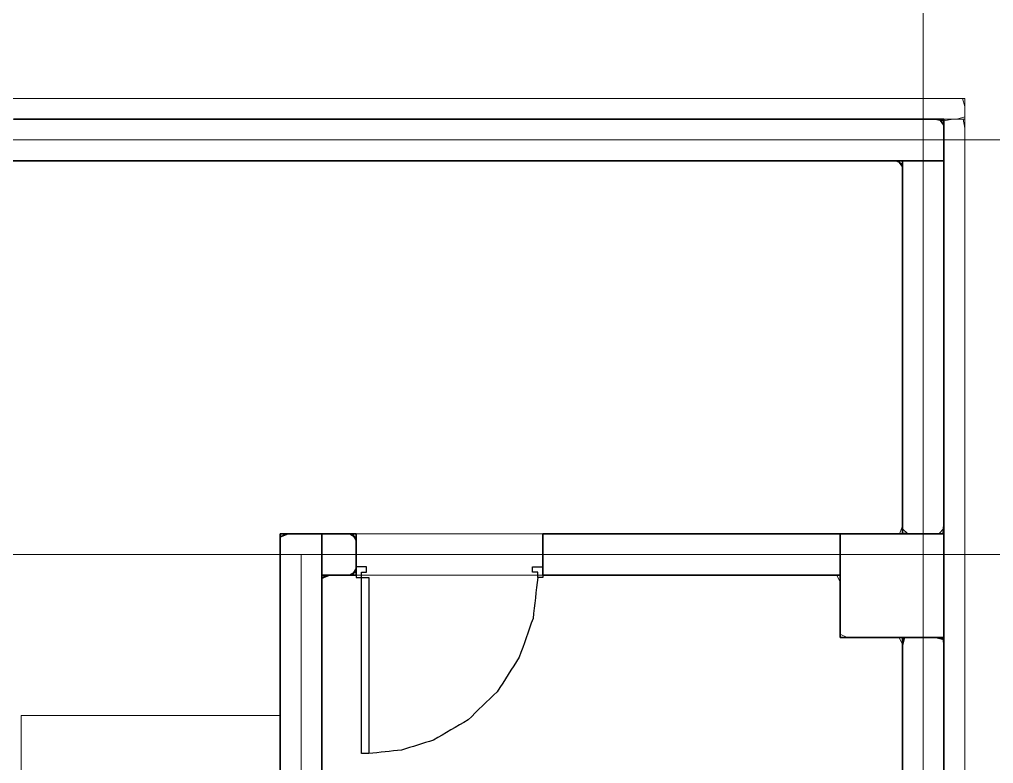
# Model space of a CAD drawing. Header units: metres. Extents: x 0 to 434, y -50 to 331.
# Drawn here: x 253.82 to 300.79, y 117.04 to 152.94 of the extents above; entities that cross this region are included whole.
import ezdxf

# ---------------------------------------------------------------- set-up
doc = ezdxf.new("R2010")
doc.units = ezdxf.units.M
for name, color, linetype in [('A-ANNO', 7, 'Continuous'), ('A-COLU', 7, 'Continuous'), ('A-DOOR', 7, 'Continuous'), ('A-MAT', 7, 'Continuous'), ('A-SLAB', 7, 'Continuous'), ('A-WALL', 7, 'Continuous')]:
    doc.layers.add(name, color=color, linetype=linetype)

msp = doc.modelspace()

# ---------------------------------------------------------------- linework, layer by layer
at = {"layer": 'A-ANNO', "linetype": 'Continuous', "lineweight": 18, "true_color": 0x000000}
for p, q in [((297.399, 224.487), (297.399, 36.119)), ((109.973, 147.127), (298.899, 147.127)), ((298.899, 147.127), (311.677, 147.127)), ((80.3, 127.127), (340.779, 127.127)), ((267.399, 127.127), (267.399, 63.493))]:
    msp.add_line(p, q, dxfattribs=at)
at = {"layer": 'A-COLU', "linetype": 'Continuous', "lineweight": 35, "true_color": 0x000000}
for points in [[(293.399, 128.127), (293.899, 128.127), (294.399, 128.127), (294.899, 128.127), (295.399, 128.127), (295.899, 128.127), (296.399, 128.127), (296.899, 128.127), (297.399, 128.127), (297.899, 128.127), (298.399, 128.127)], [(293.399, 123.127), (293.399, 123.627), (293.399, 124.127), (293.399, 124.627), (293.399, 125.127), (293.399, 125.627), (293.399, 126.127), (293.399, 126.627), (293.399, 127.127), (293.399, 127.627), (293.399, 128.127)], [(298.399, 128.127), (298.399, 127.627), (298.399, 127.127), (298.399, 126.627), (298.399, 126.127), (298.399, 125.627), (298.399, 125.127), (298.399, 124.627), (298.399, 124.127), (298.399, 123.627), (298.399, 123.127)], [(298.399, 123.127), (297.899, 123.127), (297.399, 123.127), (296.899, 123.127), (296.399, 123.127), (295.899, 123.127), (295.399, 123.127), (294.899, 123.127), (294.399, 123.127), (293.899, 123.127), (293.399, 123.127)]]:
    msp.add_lwpolyline(points, dxfattribs=at)
msp.add_lwpolyline([(293.399, 128.127), (293.899, 128.127), (294.399, 128.127), (294.899, 128.127), (295.399, 128.127), (295.899, 128.127), (296.399, 128.127), (296.899, 128.127), (297.399, 128.127), (297.899, 128.127), (298.399, 128.127), (298.399, 127.627), (298.399, 127.127), (298.399, 126.627), (298.399, 126.127), (298.399, 125.627), (298.399, 125.127), (298.399, 124.627), (298.399, 124.127), (298.399, 123.627), (298.399, 123.127), (297.899, 123.127), (297.399, 123.127), (296.899, 123.127), (296.399, 123.127), (295.899, 123.127), (295.399, 123.127), (294.899, 123.127), (294.399, 123.127), (293.899, 123.127), (293.399, 123.127), (293.399, 123.627), (293.399, 124.127), (293.399, 124.627), (293.399, 125.127), (293.399, 125.627), (293.399, 126.127), (293.399, 126.627), (293.399, 127.127), (293.399, 127.627), (293.399, 128.127)], close=True, dxfattribs=at)
at = {"layer": 'A-DOOR', "linetype": 'Continuous', "lineweight": 25, "true_color": 0x000000}
for points in [[(270.562, 126.527), (270.499, 126.527), (270.437, 126.527), (270.374, 126.527), (270.312, 126.527), (270.249, 126.527), (270.187, 126.527), (270.124, 126.527), (270.062, 126.527)], [(270.562, 126.277), (270.562, 126.308), (270.562, 126.339), (270.562, 126.37), (270.562, 126.402), (270.562, 126.433), (270.562, 126.464), (270.562, 126.495), (270.562, 126.527)], [(278.562, 126.527), (278.624, 126.527), (278.687, 126.527), (278.749, 126.527), (278.812, 126.527), (278.874, 126.527), (278.937, 126.527), (278.999, 126.527), (279.062, 126.527)], [(278.562, 126.277), (278.562, 126.308), (278.562, 126.339), (278.562, 126.37), (278.562, 126.402), (278.562, 126.433), (278.562, 126.464), (278.562, 126.495), (278.562, 126.527)], [(270.062, 126.127), (270.062, 126.114), (270.062, 126.102), (270.062, 126.089), (270.062, 126.077), (270.062, 126.064), (270.062, 126.052), (270.062, 126.039), (270.062, 126.027)], [(270.062, 126.027), (270.093, 126.027), (270.124, 126.027), (270.156, 126.027), (270.187, 126.027), (270.218, 126.027), (270.249, 126.027), (270.281, 126.027), (270.312, 126.027)], [(270.312, 126.277), (270.343, 126.277), (270.374, 126.277), (270.406, 126.277), (270.437, 126.277), (270.468, 126.277), (270.499, 126.277), (270.531, 126.277), (270.562, 126.277)], [(270.312, 126.027), (270.312, 126.058), (270.312, 126.089), (270.312, 126.12), (270.312, 126.152), (270.312, 126.183), (270.312, 126.214), (270.312, 126.245), (270.312, 126.277)], [(270.312, 117.527), (270.312, 118.027), (270.312, 118.527), (270.312, 119.027), (270.312, 119.527), (270.312, 120.027), (270.312, 120.527), (270.312, 121.027), (270.312, 121.527), (270.312, 122.027), (270.312, 122.527), (270.312, 123.027), (270.312, 123.527), (270.312, 124.027), (270.312, 124.527), (270.312, 125.027), (270.312, 125.527), (270.312, 126.027)], [(270.312, 126.027), (270.356, 126.027), (270.399, 126.027), (270.443, 126.027), (270.487, 126.027), (270.531, 126.027), (270.574, 126.027), (270.618, 126.027), (270.662, 126.027)], [(270.662, 126.027), (270.662, 125.527), (270.662, 125.027), (270.662, 124.527), (270.662, 124.027), (270.662, 123.527), (270.662, 123.027), (270.662, 122.527), (270.662, 122.027), (270.662, 121.527), (270.662, 121.027), (270.662, 120.527), (270.662, 120.027), (270.662, 119.527), (270.662, 119.027), (270.662, 118.527), (270.662, 118.027), (270.662, 117.527)], [(278.812, 126.277), (278.781, 126.277), (278.749, 126.277), (278.718, 126.277), (278.687, 126.277), (278.656, 126.277), (278.624, 126.277), (278.593, 126.277), (278.562, 126.277)], [(278.812, 126.027), (278.784, 125.779), (278.756, 125.531), (278.727, 125.283), (278.699, 125.035), (278.671, 124.787), (278.643, 124.539), (278.615, 124.29), (278.587, 124.042)], [(278.812, 126.027), (278.812, 126.058), (278.812, 126.089), (278.812, 126.12), (278.812, 126.152), (278.812, 126.183), (278.812, 126.214), (278.812, 126.245), (278.812, 126.277)], [(279.062, 126.027), (279.031, 126.027), (278.999, 126.027), (278.968, 126.027), (278.937, 126.027), (278.906, 126.027), (278.874, 126.027), (278.843, 126.027), (278.812, 126.027)], [(279.062, 126.127), (279.062, 126.114), (279.062, 126.102), (279.062, 126.089), (279.062, 126.077), (279.062, 126.064), (279.062, 126.052), (279.062, 126.039), (279.062, 126.027)], [(278.587, 124.042), (278.504, 123.808), (278.421, 123.574), (278.338, 123.339), (278.255, 123.105), (278.172, 122.871), (278.089, 122.636), (278.006, 122.402), (277.924, 122.168)], [(277.924, 122.168), (277.791, 121.96), (277.658, 121.752), (277.524, 121.545), (277.391, 121.337), (277.258, 121.129), (277.125, 120.922), (276.992, 120.714), (276.859, 120.506)], [(276.859, 120.506), (276.683, 120.337), (276.507, 120.167), (276.332, 119.998), (276.156, 119.828), (275.98, 119.659), (275.804, 119.489), (275.628, 119.32), (275.452, 119.15)], [(275.452, 119.15), (275.243, 119.028), (275.034, 118.906), (274.826, 118.784), (274.617, 118.662), (274.408, 118.54), (274.199, 118.418), (273.99, 118.296), (273.781, 118.174)], [(273.781, 118.174), (273.59, 118.113), (273.399, 118.053), (273.207, 117.992), (273.016, 117.932), (272.825, 117.871), (272.634, 117.811), (272.443, 117.751), (272.252, 117.69)], [(270.662, 117.527), (270.618, 117.527), (270.574, 117.527), (270.531, 117.527), (270.487, 117.527), (270.443, 117.527), (270.399, 117.527), (270.356, 117.527), (270.312, 117.527)], [(272.252, 117.69), (272.053, 117.67), (271.854, 117.649), (271.656, 117.629), (271.457, 117.608), (271.258, 117.588), (271.059, 117.568), (270.861, 117.547), (270.662, 117.527)]]:
    msp.add_lwpolyline(points, dxfattribs=at)
at = {"layer": 'A-MAT', "linetype": 'Continuous', "lineweight": 18, "true_color": 0x000000}
for points in [[(253.408, 149.127), (253.907, 149.127), (254.406, 149.127), (254.904, 149.127), (255.403, 149.127), (255.902, 149.127), (256.4, 149.127), (256.899, 149.127), (257.398, 149.127), (257.897, 149.127), (258.395, 149.127), (258.894, 149.127), (259.393, 149.127), (259.891, 149.127), (260.39, 149.127), (260.889, 149.127), (261.387, 149.127), (261.886, 149.127), (262.385, 149.127), (262.883, 149.127), (263.382, 149.127), (263.881, 149.127), (264.38, 149.127), (264.878, 149.127), (265.377, 149.127), (265.876, 149.127), (266.374, 149.127), (266.873, 149.127), (267.372, 149.127), (267.87, 149.127), (268.369, 149.127), (268.868, 149.127), (269.366, 149.127), (269.865, 149.127), (270.364, 149.127), (270.863, 149.127), (271.361, 149.127), (271.86, 149.127), (272.359, 149.127), (272.857, 149.127), (273.356, 149.127), (273.855, 149.127), (274.353, 149.127), (274.852, 149.127), (275.351, 149.127), (275.849, 149.127), (276.348, 149.127), (276.847, 149.127), (277.345, 149.127), (277.844, 149.127), (278.343, 149.127), (278.842, 149.127), (279.34, 149.127), (279.839, 149.127), (279.839, 149.127), (280.338, 149.127), (280.836, 149.127), (281.335, 149.127), (281.834, 149.127), (282.332, 149.127), (282.831, 149.127), (283.33, 149.127), (283.828, 149.127), (284.327, 149.127), (284.826, 149.127), (285.325, 149.127), (285.823, 149.127), (286.322, 149.127), (286.821, 149.127), (287.319, 149.127), (287.818, 149.127), (288.317, 149.127), (288.815, 149.127), (289.314, 149.127), (289.813, 149.127), (290.311, 149.127), (290.81, 149.127), (291.309, 149.127), (291.808, 149.127), (292.306, 149.127), (292.805, 149.127), (293.304, 149.127), (293.802, 149.127), (294.301, 149.127), (294.8, 149.127), (295.298, 149.127), (295.797, 149.127), (296.296, 149.127), (296.794, 149.127), (297.293, 149.127), (297.792, 149.127), (298.291, 149.127), (298.789, 149.127), (299.288, 149.127), (299.399, 148.739), (299.399, 148.241), (299.015, 148.127), (298.516, 148.127), (298.017, 148.127), (297.519, 148.127), (297.02, 148.127), (296.521, 148.127), (296.022, 148.127), (295.524, 148.127), (295.025, 148.127), (294.526, 148.127), (294.028, 148.127), (293.529, 148.127), (293.03, 148.127), (292.532, 148.127), (292.033, 148.127), (291.534, 148.127), (291.036, 148.127), (290.537, 148.127), (290.038, 148.127), (289.539, 148.127), (289.041, 148.127), (288.542, 148.127), (288.043, 148.127), (287.545, 148.127), (287.046, 148.127), (286.547, 148.127), (286.049, 148.127), (285.55, 148.127), (285.051, 148.127), (284.553, 148.127), (284.054, 148.127), (283.555, 148.127), (283.057, 148.127), (282.558, 148.127), (282.059, 148.127), (281.56, 148.127), (281.062, 148.127), (280.563, 148.127), (280.064, 148.127), (279.566, 148.127), (279.067, 148.127), (278.568, 148.127), (278.07, 148.127), (277.571, 148.127), (277.072, 148.127), (276.574, 148.127), (276.075, 148.127), (275.576, 148.127), (275.077, 148.127), (274.579, 148.127), (274.08, 148.127), (273.581, 148.127), (273.083, 148.127), (272.584, 148.127), (272.085, 148.127), (271.587, 148.127), (271.088, 148.127), (270.589, 148.127), (270.091, 148.127), (269.592, 148.127), (269.093, 148.127), (268.594, 148.127), (268.096, 148.127), (267.597, 148.127), (267.098, 148.127), (266.6, 148.127), (266.101, 148.127), (265.602, 148.127), (265.104, 148.127), (264.605, 148.127), (264.106, 148.127), (263.608, 148.127), (263.109, 148.127), (262.61, 148.127), (262.111, 148.127), (261.613, 148.127), (261.114, 148.127), (260.615, 148.127), (260.117, 148.127), (259.618, 148.127), (259.119, 148.127), (258.621, 148.127), (258.122, 148.127), (257.623, 148.127), (257.125, 148.127), (256.626, 148.127), (256.127, 148.127), (255.629, 148.127), (255.13, 148.127), (254.631, 148.127), (254.132, 148.127), (253.634, 148.127)], [(253.52, 149.127), (254.018, 149.127), (254.517, 149.127), (255.016, 149.127), (255.514, 149.127), (256.013, 149.127), (256.512, 149.127), (257.011, 149.127), (257.509, 149.127), (258.008, 149.127), (258.507, 149.127), (259.005, 149.127), (259.504, 149.127), (260.003, 149.127), (260.501, 149.127), (261, 149.127), (261.499, 149.127), (261.997, 149.127), (262.496, 149.127), (262.995, 149.127), (263.494, 149.127), (263.992, 149.127), (264.491, 149.127), (264.99, 149.127), (265.488, 149.127), (265.987, 149.127), (266.486, 149.127), (266.984, 149.127), (267.483, 149.127), (267.982, 149.127), (268.48, 149.127), (268.979, 149.127), (269.478, 149.127), (269.977, 149.127), (270.475, 149.127), (270.974, 149.127), (271.473, 149.127), (271.971, 149.127), (272.47, 149.127), (272.969, 149.127), (273.467, 149.127), (273.966, 149.127), (274.465, 149.127), (274.963, 149.127), (275.462, 149.127), (275.961, 149.127), (276.46, 149.127), (276.958, 149.127), (277.457, 149.127), (277.956, 149.127), (278.454, 149.127), (278.953, 149.127), (279.452, 149.127), (279.95, 149.127), (280.449, 149.127), (280.948, 149.127), (281.446, 149.127), (281.945, 149.127), (282.444, 149.127), (282.942, 149.127), (283.441, 149.127), (283.94, 149.127), (284.439, 149.127), (284.937, 149.127), (285.436, 149.127), (285.935, 149.127), (286.433, 149.127), (286.932, 149.127), (287.431, 149.127), (287.929, 149.127), (288.428, 149.127), (288.927, 149.127), (289.425, 149.127), (289.924, 149.127), (290.423, 149.127), (290.922, 149.127), (291.42, 149.127), (291.919, 149.127), (292.418, 149.127), (292.916, 149.127), (293.415, 149.127), (293.914, 149.127), (294.412, 149.127), (294.911, 149.127), (295.41, 149.127), (295.908, 149.127), (296.407, 149.127), (296.906, 149.127), (297.405, 149.127), (297.903, 149.127), (298.402, 149.127), (298.901, 149.127), (299.399, 149.127), (299.399, 149.127), (299.399, 148.628), (299.399, 148.129), (298.903, 148.127), (298.405, 148.127), (297.906, 148.127), (297.407, 148.127), (296.908, 148.127), (296.41, 148.127), (295.911, 148.127), (295.412, 148.127), (294.914, 148.127), (294.415, 148.127), (293.916, 148.127), (293.418, 148.127), (292.919, 148.127), (292.42, 148.127), (291.922, 148.127), (291.423, 148.127), (290.924, 148.127), (290.425, 148.127), (289.927, 148.127), (289.428, 148.127), (288.929, 148.127), (288.431, 148.127), (287.932, 148.127), (287.433, 148.127), (286.935, 148.127), (286.436, 148.127), (285.937, 148.127), (285.439, 148.127), (284.94, 148.127), (284.441, 148.127), (283.942, 148.127), (283.444, 148.127), (282.945, 148.127), (282.446, 148.127), (281.948, 148.127), (281.449, 148.127), (280.95, 148.127), (280.452, 148.127), (279.953, 148.127), (279.454, 148.127), (278.956, 148.127), (278.457, 148.127), (277.958, 148.127), (277.46, 148.127), (276.961, 148.127), (276.462, 148.127), (275.963, 148.127), (275.465, 148.127), (274.966, 148.127), (274.467, 148.127), (273.969, 148.127), (273.47, 148.127), (272.971, 148.127), (272.473, 148.127), (271.974, 148.127), (271.475, 148.127), (270.977, 148.127), (270.478, 148.127), (269.979, 148.127), (269.48, 148.127), (268.982, 148.127), (268.483, 148.127), (267.984, 148.127), (267.486, 148.127), (266.987, 148.127), (266.488, 148.127), (265.99, 148.127), (265.491, 148.127), (264.992, 148.127), (264.494, 148.127), (263.995, 148.127), (263.496, 148.127), (262.997, 148.127), (262.499, 148.127), (262, 148.127), (261.501, 148.127), (261.003, 148.127), (260.504, 148.127), (260.005, 148.127), (259.507, 148.127), (259.008, 148.127), (258.509, 148.127), (258.011, 148.127), (257.512, 148.127), (257.013, 148.127), (256.514, 148.127), (256.016, 148.127), (255.517, 148.127), (255.018, 148.127), (254.52, 148.127), (254.021, 148.127), (253.522, 148.127)], [(253.659, 149.127), (254.156, 149.127), (254.653, 149.127), (255.15, 149.127), (255.647, 149.127), (256.144, 149.127), (256.642, 149.127), (257.139, 149.127), (257.636, 149.127), (258.133, 149.127), (258.63, 149.127), (259.128, 149.127), (259.625, 149.127), (260.122, 149.127), (260.619, 149.127), (261.116, 149.127), (261.613, 149.127), (262.111, 149.127), (262.608, 149.127), (263.105, 149.127), (263.602, 149.127), (264.099, 149.127), (264.597, 149.127), (265.094, 149.127), (265.591, 149.127), (266.088, 149.127), (266.585, 149.127), (267.082, 149.127), (267.58, 149.127), (268.077, 149.127), (268.574, 149.127), (269.071, 149.127), (269.568, 149.127), (270.066, 149.127), (270.563, 149.127), (271.06, 149.127), (271.557, 149.127), (272.054, 149.127), (272.551, 149.127), (273.049, 149.127), (273.546, 149.127), (274.043, 149.127), (274.54, 149.127), (275.037, 149.127), (275.535, 149.127), (276.032, 149.127), (276.529, 149.127), (277.026, 149.127), (277.523, 149.127), (278.02, 149.127), (278.518, 149.127), (279.015, 149.127), (279.512, 149.127), (280.009, 149.127), (280.506, 149.127), (281.004, 149.127), (281.501, 149.127), (281.998, 149.127), (282.495, 149.127), (282.992, 149.127), (283.489, 149.127), (283.987, 149.127), (284.484, 149.127), (284.981, 149.127), (285.478, 149.127), (285.975, 149.127), (286.473, 149.127), (286.97, 149.127), (287.467, 149.127), (287.964, 149.127), (288.461, 149.127), (288.958, 149.127), (289.456, 149.127), (289.953, 149.127), (290.45, 149.127), (290.947, 149.127), (291.444, 149.127), (291.942, 149.127), (292.439, 149.127), (292.936, 149.127), (293.433, 149.127), (293.93, 149.127), (294.427, 149.127), (294.925, 149.127), (295.422, 149.127), (295.919, 149.127), (296.416, 149.127), (296.913, 149.127), (297.411, 149.127), (297.908, 149.127), (298.405, 149.127), (298.902, 149.127), (299.399, 149.127)], [(299.399, 149.127), (299.399, 149.002), (299.399, 148.877), (299.399, 148.752), (299.399, 148.627), (299.399, 148.502), (299.399, 148.377), (299.399, 148.252), (299.399, 148.127)], [(253.659, 148.127), (254.156, 148.127), (254.653, 148.127), (255.15, 148.127), (255.647, 148.127), (256.144, 148.127), (256.642, 148.127), (257.139, 148.127), (257.636, 148.127), (258.133, 148.127), (258.63, 148.127), (259.128, 148.127), (259.625, 148.127), (260.122, 148.127), (260.619, 148.127), (261.116, 148.127), (261.613, 148.127), (262.111, 148.127), (262.608, 148.127), (263.105, 148.127), (263.602, 148.127), (264.099, 148.127), (264.597, 148.127), (265.094, 148.127), (265.591, 148.127), (266.088, 148.127), (266.585, 148.127), (267.082, 148.127), (267.58, 148.127), (268.077, 148.127), (268.574, 148.127), (269.071, 148.127), (269.568, 148.127), (270.066, 148.127), (270.563, 148.127), (271.06, 148.127), (271.557, 148.127), (272.054, 148.127), (272.551, 148.127), (273.049, 148.127), (273.546, 148.127), (274.043, 148.127), (274.54, 148.127), (275.037, 148.127), (275.535, 148.127), (276.032, 148.127), (276.529, 148.127), (277.026, 148.127), (277.523, 148.127), (278.02, 148.127), (278.518, 148.127), (279.015, 148.127), (279.512, 148.127), (280.009, 148.127), (280.506, 148.127), (281.004, 148.127), (281.501, 148.127), (281.998, 148.127), (282.495, 148.127), (282.992, 148.127), (283.489, 148.127), (283.987, 148.127), (284.484, 148.127), (284.981, 148.127), (285.478, 148.127), (285.975, 148.127), (286.473, 148.127), (286.97, 148.127), (287.467, 148.127), (287.964, 148.127), (288.461, 148.127), (288.958, 148.127), (289.456, 148.127), (289.953, 148.127), (290.45, 148.127), (290.947, 148.127), (291.444, 148.127), (291.942, 148.127), (292.439, 148.127), (292.936, 148.127), (293.433, 148.127), (293.93, 148.127), (294.427, 148.127), (294.925, 148.127), (295.422, 148.127), (295.919, 148.127), (296.416, 148.127), (296.913, 148.127), (297.411, 148.127), (297.908, 148.127), (298.405, 148.127), (298.902, 148.127), (299.399, 148.127)], [(298.399, 148.127), (298.399, 147.627), (298.399, 147.127), (298.399, 146.627), (298.399, 146.127), (298.399, 145.627), (298.399, 145.127), (298.399, 144.627), (298.399, 144.127), (298.399, 143.627), (298.399, 143.127), (298.399, 142.627), (298.399, 142.127), (298.399, 141.627), (298.399, 141.127), (298.399, 140.627), (298.399, 140.127), (298.399, 139.627), (298.399, 139.127), (298.399, 138.627), (298.399, 138.127), (298.399, 137.627), (298.399, 137.127), (298.399, 136.627), (298.399, 136.127), (298.399, 135.627), (298.399, 135.127), (298.399, 134.627), (298.399, 134.127), (298.399, 133.627), (298.399, 133.127), (298.399, 132.627), (298.399, 132.127), (298.399, 131.627), (298.399, 131.127), (298.399, 130.627), (298.399, 130.127), (298.399, 129.627), (298.399, 129.127), (298.399, 128.627), (298.399, 128.127), (298.399, 127.627), (298.399, 127.127), (298.399, 126.627), (298.399, 126.127), (298.399, 125.627), (298.399, 125.127), (298.399, 124.627), (298.399, 124.127), (298.399, 123.627), (298.399, 123.127), (298.399, 122.627), (298.399, 122.127), (298.399, 121.627), (298.399, 121.127), (298.399, 120.627), (298.399, 120.127), (298.399, 119.627), (298.399, 119.127), (298.399, 118.627), (298.399, 118.127), (298.399, 117.627), (298.399, 117.127), (298.399, 116.627)], [(299.399, 148.127), (299.274, 148.127), (299.149, 148.127), (299.024, 148.127), (298.899, 148.127), (298.774, 148.127), (298.649, 148.127), (298.524, 148.127), (298.399, 148.127)], [(298.399, 116.627), (298.399, 117.127), (298.399, 117.627), (298.399, 118.127), (298.399, 118.627), (298.399, 119.127), (298.399, 119.627), (298.399, 120.127), (298.399, 120.627), (298.399, 121.127), (298.399, 121.627), (298.399, 122.127), (298.399, 122.627), (298.399, 123.127), (298.399, 123.627), (298.399, 124.127), (298.399, 124.627), (298.399, 125.127), (298.399, 125.627), (298.399, 126.127), (298.399, 126.627), (298.399, 127.127), (298.399, 127.627), (298.399, 128.127), (298.399, 128.627), (298.399, 129.127), (298.399, 129.627), (298.399, 130.127), (298.399, 130.627), (298.399, 131.127), (298.399, 131.627), (298.399, 132.127), (298.399, 132.627), (298.399, 133.127), (298.399, 133.627), (298.399, 134.127), (298.399, 134.627), (298.399, 135.127), (298.399, 135.627), (298.399, 136.127), (298.399, 136.627), (298.399, 137.127), (298.399, 137.627), (298.399, 138.127), (298.399, 138.627), (298.399, 139.127), (298.399, 139.627), (298.399, 140.127), (298.399, 140.627), (298.399, 141.127), (298.399, 141.627), (298.399, 142.127), (298.399, 142.627), (298.399, 143.127), (298.399, 143.627), (298.399, 144.127), (298.399, 144.627), (298.399, 145.127), (298.399, 145.627), (298.399, 146.127), (298.399, 146.627), (298.399, 147.127), (298.399, 147.627), (298.399, 148.127), (298.899, 148.127), (299.399, 148.127), (299.399, 147.627), (299.399, 147.127), (299.399, 146.627), (299.399, 146.127), (299.399, 145.627), (299.399, 145.127), (299.399, 144.627), (299.399, 144.127), (299.399, 143.627), (299.399, 143.127), (299.399, 142.627), (299.399, 142.127), (299.399, 141.627), (299.399, 141.127), (299.399, 140.627), (299.399, 140.127), (299.399, 139.627), (299.399, 139.127), (299.399, 138.627), (299.399, 138.127), (299.399, 137.627), (299.399, 137.127), (299.399, 136.627), (299.399, 136.127), (299.399, 135.627), (299.399, 135.127), (299.399, 134.627), (299.399, 134.127), (299.399, 133.627), (299.399, 133.127), (299.399, 132.627), (299.399, 132.127), (299.399, 131.627), (299.399, 131.127), (299.399, 130.627), (299.399, 130.127), (299.399, 129.627), (299.399, 129.127), (299.399, 128.627), (299.399, 128.127), (299.399, 127.627), (299.399, 127.127), (299.399, 126.627), (299.399, 126.127), (299.399, 125.627), (299.399, 125.127), (299.399, 124.627), (299.399, 124.127), (299.399, 123.627), (299.399, 123.127), (299.399, 122.627), (299.399, 122.127), (299.399, 121.627), (299.399, 121.127), (299.399, 120.627), (299.399, 120.127), (299.399, 119.627), (299.399, 119.127), (299.399, 118.627), (299.399, 118.127), (299.399, 117.627), (299.399, 117.127), (299.399, 116.627)], [(298.399, 116.553), (298.399, 117.053), (298.399, 117.553), (298.399, 118.053), (298.399, 118.553), (298.399, 119.053), (298.399, 119.553), (298.399, 120.053), (298.399, 120.553), (298.399, 121.053), (298.399, 121.553), (298.399, 122.053), (298.399, 122.553), (298.399, 123.053), (298.399, 123.553), (298.399, 124.053), (298.399, 124.553), (298.399, 125.053), (298.399, 125.553), (298.399, 126.053), (298.399, 126.553), (298.399, 127.053), (298.399, 127.553), (298.399, 128.053), (298.399, 128.553), (298.399, 129.053), (298.399, 129.553), (298.399, 130.053), (298.399, 130.553), (298.399, 131.053), (298.399, 131.553), (298.399, 132.053), (298.399, 132.553), (298.399, 132.553), (298.399, 133.053), (298.399, 133.553), (298.399, 134.053), (298.399, 134.553), (298.399, 135.053), (298.399, 135.553), (298.399, 136.053), (298.399, 136.553), (298.399, 137.053), (298.399, 137.553), (298.399, 138.053), (298.399, 138.553), (298.399, 139.053), (298.399, 139.553), (298.399, 140.053), (298.399, 140.553), (298.399, 141.053), (298.399, 141.553), (298.399, 142.053), (298.399, 142.553), (298.399, 143.053), (298.399, 143.553), (298.399, 144.053), (298.399, 144.553), (298.399, 145.053), (298.399, 145.553), (298.399, 146.053), (298.399, 146.553), (298.399, 147.053), (298.399, 147.553), (298.399, 148.053), (298.826, 148.127), (299.326, 148.127), (299.399, 147.7), (299.399, 147.2), (299.399, 146.7), (299.399, 146.2), (299.399, 145.7), (299.399, 145.2), (299.399, 144.7), (299.399, 144.2), (299.399, 143.7), (299.399, 143.2), (299.399, 142.7), (299.399, 142.2), (299.399, 141.7), (299.399, 141.2), (299.399, 140.7), (299.399, 140.2), (299.399, 139.7), (299.399, 139.2), (299.399, 138.7), (299.399, 138.2), (299.399, 137.7), (299.399, 137.2), (299.399, 136.7), (299.399, 136.2), (299.399, 135.7), (299.399, 135.2), (299.399, 134.7), (299.399, 134.2), (299.399, 133.7), (299.399, 133.2), (299.399, 132.7), (299.399, 132.2), (299.399, 131.7), (299.399, 131.2), (299.399, 130.7), (299.399, 130.2), (299.399, 129.7), (299.399, 129.2), (299.399, 128.7), (299.399, 128.2), (299.399, 127.7), (299.399, 127.2), (299.399, 126.7), (299.399, 126.2), (299.399, 125.7), (299.399, 125.2), (299.399, 124.7), (299.399, 124.2), (299.399, 123.7), (299.399, 123.2), (299.399, 122.7), (299.399, 122.2), (299.399, 121.7), (299.399, 121.2), (299.399, 120.7), (299.399, 120.2), (299.399, 119.7), (299.399, 119.2), (299.399, 118.7), (299.399, 118.2), (299.399, 117.7), (299.399, 117.2), (299.399, 116.7)], [(299.399, 116.627), (299.399, 117.127), (299.399, 117.627), (299.399, 118.127), (299.399, 118.627), (299.399, 119.127), (299.399, 119.627), (299.399, 120.127), (299.399, 120.627), (299.399, 121.127), (299.399, 121.627), (299.399, 122.127), (299.399, 122.627), (299.399, 123.127), (299.399, 123.627), (299.399, 124.127), (299.399, 124.627), (299.399, 125.127), (299.399, 125.627), (299.399, 126.127), (299.399, 126.627), (299.399, 127.127), (299.399, 127.627), (299.399, 128.127), (299.399, 128.627), (299.399, 129.127), (299.399, 129.627), (299.399, 130.127), (299.399, 130.627), (299.399, 131.127), (299.399, 131.627), (299.399, 132.127), (299.399, 132.627), (299.399, 133.127), (299.399, 133.627), (299.399, 134.127), (299.399, 134.627), (299.399, 135.127), (299.399, 135.627), (299.399, 136.127), (299.399, 136.627), (299.399, 137.127), (299.399, 137.627), (299.399, 138.127), (299.399, 138.627), (299.399, 139.127), (299.399, 139.627), (299.399, 140.127), (299.399, 140.627), (299.399, 141.127), (299.399, 141.627), (299.399, 142.127), (299.399, 142.627), (299.399, 143.127), (299.399, 143.627), (299.399, 144.127), (299.399, 144.627), (299.399, 145.127), (299.399, 145.627), (299.399, 146.127), (299.399, 146.627), (299.399, 147.127), (299.399, 147.627), (299.399, 148.127)], [(253.6, 146.127), (254.099, 146.127), (254.599, 146.127), (255.098, 146.127), (255.598, 146.127), (256.097, 146.127), (256.597, 146.127), (257.096, 146.127), (257.596, 146.127), (258.095, 146.127), (258.595, 146.127), (259.094, 146.127), (259.594, 146.127), (260.093, 146.127), (260.593, 146.127), (261.092, 146.127), (261.592, 146.127), (262.091, 146.127), (262.59, 146.127), (263.09, 146.127), (263.589, 146.127), (264.089, 146.127), (264.588, 146.127), (265.088, 146.127), (265.587, 146.127), (266.087, 146.127), (266.586, 146.127), (267.086, 146.127), (267.585, 146.127), (268.085, 146.127), (268.584, 146.127), (269.084, 146.127), (269.583, 146.127), (270.083, 146.127), (270.582, 146.127), (271.082, 146.127), (271.581, 146.127), (272.081, 146.127), (272.58, 146.127), (273.08, 146.127), (273.579, 146.127), (274.078, 146.127), (274.578, 146.127), (275.077, 146.127), (275.577, 146.127), (276.076, 146.127), (276.576, 146.127), (277.075, 146.127), (277.575, 146.127), (278.074, 146.127), (278.574, 146.127), (279.073, 146.127), (279.573, 146.127), (280.072, 146.127), (280.572, 146.127), (281.071, 146.127), (281.571, 146.127), (282.07, 146.127), (282.57, 146.127), (283.069, 146.127), (283.569, 146.127), (284.068, 146.127), (284.567, 146.127), (285.067, 146.127), (285.566, 146.127), (286.066, 146.127), (286.565, 146.127), (287.065, 146.127), (287.564, 146.127), (288.064, 146.127), (288.563, 146.127), (289.063, 146.127), (289.562, 146.127), (290.062, 146.127), (290.561, 146.127), (291.061, 146.127), (291.56, 146.127), (292.06, 146.127), (292.559, 146.127), (293.059, 146.127), (293.558, 146.127), (294.058, 146.127), (294.557, 146.127), (295.057, 146.127), (295.556, 146.127), (296.055, 146.127), (296.399, 145.971), (296.399, 145.472), (296.399, 144.972), (296.399, 144.473), (296.399, 143.973), (296.399, 143.474), (296.399, 142.974), (296.399, 142.475), (296.399, 141.975), (296.399, 141.476), (296.399, 140.976), (296.399, 140.477), (296.399, 139.977), (296.399, 139.478), (296.399, 138.978), (296.399, 138.479), (296.399, 137.979), (296.399, 137.48), (296.399, 136.98), (296.399, 136.481), (296.399, 135.981), (296.399, 135.482), (296.399, 134.983), (296.399, 134.483), (296.399, 133.984), (296.399, 133.484), (296.399, 132.985), (296.399, 132.485), (296.399, 131.986), (296.399, 131.486), (296.399, 130.987), (296.399, 130.487), (296.399, 129.988), (296.399, 129.488), (296.399, 128.989), (296.399, 128.489), (296.262, 128.127), (295.763, 128.127), (295.263, 128.127), (294.764, 128.127), (294.264, 128.127), (293.765, 128.127), (293.266, 128.127), (292.766, 128.127), (292.267, 128.127), (291.767, 128.127), (291.268, 128.127), (290.768, 128.127), (290.269, 128.127), (289.769, 128.127), (289.27, 128.127), (288.77, 128.127), (288.271, 128.127), (287.771, 128.127), (287.272, 128.127), (286.772, 128.127), (286.273, 128.127), (285.773, 128.127), (285.274, 128.127), (284.774, 128.127), (284.275, 128.127), (283.775, 128.127), (283.276, 128.127), (282.777, 128.127), (282.277, 128.127), (281.778, 128.127), (281.278, 128.127), (280.779, 128.127), (280.279, 128.127), (279.78, 128.127), (279.28, 128.127), (278.781, 128.127), (278.281, 128.127), (277.782, 128.127), (277.282, 128.127), (276.783, 128.127), (276.283, 128.127), (275.784, 128.127), (275.284, 128.127), (274.785, 128.127), (274.285, 128.127), (273.786, 128.127), (273.286, 128.127), (272.787, 128.127), (272.287, 128.127), (271.788, 128.127), (271.289, 128.127), (270.789, 128.127), (270.29, 128.127), (269.79, 128.127), (269.291, 128.127), (268.791, 128.127), (268.292, 128.127), (267.792, 128.127), (267.293, 128.127), (266.793, 128.127), (266.399, 128.021), (266.399, 127.522), (266.399, 127.022), (266.399, 126.523), (266.399, 126.023), (266.399, 125.524), (266.399, 125.024), (266.399, 124.525), (266.399, 124.025), (266.399, 123.526), (266.399, 123.026), (266.399, 122.527), (266.399, 122.027), (266.399, 121.528), (266.399, 121.029), (266.399, 120.529), (266.399, 120.03), (266.399, 119.53), (266.399, 119.031), (266.399, 118.531), (266.399, 118.032), (266.399, 117.532), (266.399, 117.033)], [(268.399, 116.96), (268.399, 117.46), (268.399, 117.96), (268.399, 118.46), (268.399, 118.96), (268.399, 119.46), (268.399, 119.96), (268.399, 120.46), (268.399, 120.96), (268.399, 121.46), (268.399, 121.96), (268.399, 122.46), (268.399, 122.96), (268.399, 123.46), (268.399, 123.96), (268.399, 124.46), (268.399, 124.96), (268.399, 125.46), (268.399, 125.96), (268.733, 126.127), (269.233, 126.127), (269.733, 126.127), (270.233, 126.127), (270.733, 126.127), (271.233, 126.127), (271.733, 126.127), (272.233, 126.127), (272.733, 126.127), (273.233, 126.127), (273.733, 126.127), (274.233, 126.127), (274.733, 126.127), (275.233, 126.127), (275.733, 126.127), (276.233, 126.127), (276.733, 126.127), (277.233, 126.127), (277.733, 126.127), (278.233, 126.127), (278.733, 126.127), (279.233, 126.127), (279.733, 126.127), (280.233, 126.127), (280.733, 126.127), (281.233, 126.127), (281.733, 126.127), (281.733, 126.127), (282.233, 126.127), (282.733, 126.127), (283.233, 126.127), (283.733, 126.127), (284.233, 126.127), (284.733, 126.127), (285.233, 126.127), (285.733, 126.127), (286.233, 126.127), (286.733, 126.127), (287.233, 126.127), (287.733, 126.127), (288.233, 126.127), (288.733, 126.127), (289.233, 126.127), (289.733, 126.127), (290.233, 126.127), (290.733, 126.127), (291.233, 126.127), (291.733, 126.127), (292.233, 126.127), (292.733, 126.127), (293.233, 126.127), (293.399, 125.793), (293.399, 125.293), (293.399, 124.793), (293.399, 124.293), (293.399, 123.793), (293.399, 123.293), (293.733, 123.127), (294.233, 123.127), (294.733, 123.127), (295.233, 123.127), (295.733, 123.127), (296.233, 123.127), (296.399, 122.793), (296.399, 122.293), (296.399, 121.793), (296.399, 121.293), (296.399, 120.793), (296.399, 120.293), (296.399, 119.793), (296.399, 119.293), (296.399, 118.793), (296.399, 118.293), (296.399, 117.793), (296.399, 117.293), (296.399, 116.793)], [(266.399, 119.361), (265.899, 119.361), (265.399, 119.361), (264.899, 119.361), (264.399, 119.361), (263.899, 119.361), (263.399, 119.361), (262.899, 119.361), (262.399, 119.361), (261.899, 119.361), (261.399, 119.361), (260.899, 119.361), (260.399, 119.361), (259.899, 119.361), (259.399, 119.361), (258.899, 119.361), (258.399, 119.361), (257.899, 119.361), (257.399, 119.361), (256.899, 119.361), (256.399, 119.361), (255.899, 119.361), (255.399, 119.361), (254.899, 119.361), (254.399, 119.361), (253.899, 119.361)], [(253.899, 119.361), (253.899, 119.011), (253.899, 118.661), (253.899, 118.311), (253.899, 117.961), (253.899, 117.611), (253.899, 117.261), (253.899, 116.911), (253.899, 116.561)], [(266.399, 119.361), (266.399, 119.011), (266.399, 118.661), (266.399, 118.311), (266.399, 117.961), (266.399, 117.611), (266.399, 117.261), (266.399, 116.911), (266.399, 116.561)], [(298.399, 118.094), (298.399, 117.594), (298.399, 117.095), (298.399, 116.595)]]:
    msp.add_lwpolyline(points, dxfattribs=at)
msp.add_lwpolyline([(299.399, 149.127), (299.399, 149.127), (299.399, 149.127), (299.399, 149.127), (299.399, 149.127), (299.399, 149.127), (299.399, 149.127), (299.399, 149.127), (299.399, 149.127)], close=True, dxfattribs=at)
at = {"layer": 'A-SLAB', "linetype": 'Continuous', "lineweight": 35, "true_color": 0x000000}
for points in [[(298.399, 148.127), (298.399, 148.127), (298.399, 148.127), (298.399, 148.127), (298.399, 148.127), (298.399, 148.127), (298.399, 148.127), (298.399, 148.127), (298.399, 148.127)], [(298.399, 128.127), (298.399, 128.486), (298.399, 128.846), (298.399, 129.206), (298.399, 129.566), (298.399, 129.925), (298.399, 130.285), (298.399, 130.645), (298.399, 131.004)], [(298.399, 116.658), (298.399, 117.156), (298.399, 117.653), (298.399, 118.151), (298.399, 118.648), (298.399, 119.146), (298.399, 119.644), (298.399, 120.141), (298.399, 120.639), (298.399, 121.136), (298.399, 121.634), (298.399, 122.132), (298.399, 122.629), (298.399, 123.127)]]:
    msp.add_lwpolyline(points, dxfattribs=at)
at = {"layer": 'A-WALL', "linetype": 'Continuous', "lineweight": 35, "true_color": 0x000000}
for points in [[(253.551, 148.127), (254.05, 148.127), (254.549, 148.127), (255.048, 148.127), (255.547, 148.127), (256.046, 148.127), (256.545, 148.127), (257.044, 148.127), (257.543, 148.127), (258.043, 148.127), (258.542, 148.127), (259.041, 148.127), (259.54, 148.127), (260.039, 148.127), (260.538, 148.127), (261.037, 148.127), (261.536, 148.127), (262.035, 148.127), (262.535, 148.127), (263.034, 148.127), (263.533, 148.127), (264.032, 148.127), (264.531, 148.127), (265.03, 148.127), (265.529, 148.127), (266.028, 148.127), (266.528, 148.127), (267.027, 148.127), (267.526, 148.127), (268.025, 148.127), (268.524, 148.127), (269.023, 148.127), (269.522, 148.127), (270.021, 148.127), (270.52, 148.127), (271.02, 148.127), (271.519, 148.127), (272.018, 148.127), (272.517, 148.127), (273.016, 148.127), (273.515, 148.127), (274.014, 148.127), (274.513, 148.127), (275.012, 148.127), (275.512, 148.127), (276.011, 148.127), (276.51, 148.127), (277.009, 148.127), (277.508, 148.127), (278.007, 148.127), (278.506, 148.127), (279.005, 148.127), (279.504, 148.127), (280.004, 148.127), (280.503, 148.127), (281.002, 148.127), (281.501, 148.127), (282, 148.127), (282.499, 148.127), (282.998, 148.127), (283.497, 148.127), (283.996, 148.127), (284.496, 148.127), (284.995, 148.127), (285.494, 148.127), (285.993, 148.127), (286.492, 148.127), (286.991, 148.127), (287.49, 148.127), (287.989, 148.127), (288.488, 148.127), (288.988, 148.127), (289.487, 148.127), (289.986, 148.127), (290.485, 148.127), (290.984, 148.127), (291.483, 148.127), (291.982, 148.127), (292.481, 148.127), (292.98, 148.127), (293.48, 148.127), (293.979, 148.127), (294.478, 148.127), (294.977, 148.127), (295.476, 148.127), (295.975, 148.127), (296.474, 148.127), (296.973, 148.127), (297.472, 148.127), (297.972, 148.127), (298.4, 148.056), (298.4, 147.557), (298.4, 147.058), (298.4, 146.559), (298.4, 146.06), (298.4, 145.561), (298.4, 145.061), (298.4, 144.562), (298.4, 144.063), (298.4, 143.564), (298.4, 143.065), (298.4, 142.566), (298.4, 142.067), (298.4, 141.568), (298.4, 141.069), (298.4, 140.569), (298.4, 140.07), (298.4, 139.571), (298.4, 139.072), (298.4, 138.573), (298.4, 138.074), (298.4, 137.575), (298.4, 137.076), (298.4, 136.577), (298.4, 136.077), (298.4, 135.578), (298.4, 135.079), (298.4, 134.58), (298.4, 134.081), (298.4, 133.582), (298.4, 133.083), (298.4, 132.584), (298.4, 132.084), (298.4, 131.585), (298.4, 131.086), (298.4, 130.587), (298.4, 130.088), (298.4, 129.589), (298.4, 129.09), (298.4, 128.591), (298.364, 128.127), (297.865, 128.127), (297.366, 128.127), (296.867, 128.127), (296.4, 128.159), (296.4, 128.658), (296.4, 129.157), (296.4, 129.656), (296.4, 130.155), (296.4, 130.655), (296.4, 131.154), (296.4, 131.653), (296.4, 132.152), (296.4, 132.651), (296.4, 133.15), (296.4, 133.649), (296.4, 134.148), (296.4, 134.647), (296.4, 135.147), (296.4, 135.646), (296.4, 136.145), (296.4, 136.644), (296.4, 137.143), (296.4, 137.642), (296.4, 138.141), (296.4, 138.64), (296.4, 139.14), (296.4, 139.639), (296.4, 140.138), (296.4, 140.637), (296.4, 141.136), (296.4, 141.635), (296.4, 142.134), (296.4, 142.633), (296.4, 143.132), (296.4, 143.632), (296.4, 144.131), (296.4, 144.63), (296.4, 145.129), (296.4, 145.628), (296.4, 146.127), (296.4, 146.127), (295.901, 146.127), (295.402, 146.127), (294.902, 146.127), (294.403, 146.127), (293.904, 146.127), (293.405, 146.127), (292.906, 146.127), (292.407, 146.127), (291.908, 146.127), (291.409, 146.127), (290.909, 146.127), (290.41, 146.127), (289.911, 146.127), (289.412, 146.127), (288.913, 146.127), (288.414, 146.127), (287.915, 146.127), (287.416, 146.127), (286.917, 146.127), (286.417, 146.127), (285.918, 146.127), (285.419, 146.127), (284.92, 146.127), (284.421, 146.127), (283.922, 146.127), (283.423, 146.127), (282.924, 146.127), (282.425, 146.127), (281.925, 146.127), (281.426, 146.127), (280.927, 146.127), (280.428, 146.127), (279.929, 146.127), (279.43, 146.127), (278.931, 146.127), (278.432, 146.127), (277.933, 146.127), (277.433, 146.127), (276.934, 146.127), (276.435, 146.127), (275.936, 146.127), (275.437, 146.127), (274.938, 146.127), (274.439, 146.127), (273.94, 146.127), (273.441, 146.127), (272.941, 146.127), (272.442, 146.127), (271.943, 146.127), (271.444, 146.127), (270.945, 146.127), (270.446, 146.127), (269.947, 146.127), (269.448, 146.127), (268.949, 146.127), (268.449, 146.127), (267.95, 146.127), (267.451, 146.127), (266.952, 146.127), (266.453, 146.127), (265.954, 146.127), (265.455, 146.127), (264.956, 146.127), (264.457, 146.127), (263.957, 146.127), (263.458, 146.127), (262.959, 146.127), (262.46, 146.127), (261.961, 146.127), (261.462, 146.127), (260.963, 146.127), (260.464, 146.127), (259.965, 146.127), (259.465, 146.127), (258.966, 146.127), (258.467, 146.127), (257.968, 146.127), (257.469, 146.127), (256.97, 146.127), (256.471, 146.127), (255.972, 146.127), (255.472, 146.127), (254.973, 146.127), (254.474, 146.127), (253.975, 146.127), (253.476, 146.127)], [(298.399, 148.127), (297.902, 148.127), (297.404, 148.127), (296.907, 148.127), (296.41, 148.127), (295.912, 148.127), (295.415, 148.127), (294.917, 148.127), (294.42, 148.127), (293.922, 148.127), (293.425, 148.127), (292.928, 148.127), (292.43, 148.127), (291.933, 148.127), (291.435, 148.127), (290.938, 148.127), (290.44, 148.127), (289.943, 148.127), (289.446, 148.127), (288.948, 148.127), (288.451, 148.127), (287.953, 148.127), (287.456, 148.127), (286.958, 148.127), (286.461, 148.127), (285.964, 148.127), (285.466, 148.127), (284.969, 148.127), (284.471, 148.127), (283.974, 148.127), (283.477, 148.127), (282.979, 148.127), (282.482, 148.127), (281.984, 148.127), (281.487, 148.127), (280.989, 148.127), (280.492, 148.127), (279.995, 148.127), (279.497, 148.127), (279, 148.127), (278.502, 148.127), (278.005, 148.127), (277.507, 148.127), (277.01, 148.127), (276.513, 148.127), (276.015, 148.127), (275.518, 148.127), (275.02, 148.127), (274.523, 148.127), (274.025, 148.127), (273.528, 148.127), (273.031, 148.127), (272.533, 148.127), (272.036, 148.127), (271.538, 148.127), (271.041, 148.127), (270.543, 148.127), (270.046, 148.127), (269.549, 148.127), (269.051, 148.127), (268.554, 148.127), (268.056, 148.127), (267.559, 148.127), (267.061, 148.127), (266.564, 148.127), (266.067, 148.127), (265.569, 148.127), (265.072, 148.127), (264.574, 148.127), (264.077, 148.127), (263.579, 148.127), (263.082, 148.127), (262.585, 148.127), (262.087, 148.127), (261.59, 148.127), (261.092, 148.127), (260.595, 148.127), (260.097, 148.127), (259.6, 148.127), (259.103, 148.127), (258.605, 148.127), (258.108, 148.127), (257.61, 148.127), (257.113, 148.127), (256.616, 148.127), (256.118, 148.127), (255.621, 148.127), (255.123, 148.127), (254.626, 148.127), (254.128, 148.127), (253.631, 148.127)], [(253.765, 148.127), (254.264, 148.127), (254.763, 148.127), (255.262, 148.127), (255.761, 148.127), (256.26, 148.127), (256.759, 148.127), (257.258, 148.127), (257.758, 148.127), (258.257, 148.127), (258.756, 148.127), (259.255, 148.127), (259.754, 148.127), (260.253, 148.127), (260.752, 148.127), (261.251, 148.127), (261.75, 148.127), (262.25, 148.127), (262.749, 148.127), (263.248, 148.127), (263.747, 148.127), (264.246, 148.127), (264.745, 148.127), (265.244, 148.127), (265.743, 148.127), (266.242, 148.127), (266.742, 148.127), (267.241, 148.127), (267.74, 148.127), (268.239, 148.127), (268.738, 148.127), (269.237, 148.127), (269.736, 148.127), (270.235, 148.127), (270.734, 148.127), (271.234, 148.127), (271.733, 148.127), (272.232, 148.127), (272.731, 148.127), (273.23, 148.127), (273.729, 148.127), (274.228, 148.127), (274.727, 148.127), (275.226, 148.127), (275.726, 148.127), (276.225, 148.127), (276.724, 148.127), (277.223, 148.127), (277.722, 148.127), (278.221, 148.127), (278.72, 148.127), (279.219, 148.127), (279.719, 148.127), (280.218, 148.127), (280.717, 148.127), (281.216, 148.127), (281.715, 148.127), (282.214, 148.127), (282.713, 148.127), (283.212, 148.127), (283.711, 148.127), (284.211, 148.127), (284.71, 148.127), (285.209, 148.127), (285.708, 148.127), (286.207, 148.127), (286.706, 148.127), (287.205, 148.127), (287.704, 148.127), (288.203, 148.127), (288.703, 148.127), (289.202, 148.127), (289.701, 148.127), (290.2, 148.127), (290.699, 148.127), (291.198, 148.127), (291.697, 148.127), (292.196, 148.127), (292.695, 148.127), (293.195, 148.127), (293.694, 148.127), (294.193, 148.127), (294.692, 148.127), (295.191, 148.127), (295.69, 148.127), (296.189, 148.127), (296.688, 148.127), (297.187, 148.127), (297.687, 148.127), (298.186, 148.127), (298.4, 147.842), (298.4, 147.343), (298.4, 146.844), (298.4, 146.345), (298.4, 145.846), (298.4, 145.346), (298.4, 144.847), (298.4, 144.348), (298.4, 143.849), (298.4, 143.35), (298.4, 142.851), (298.4, 142.352), (298.4, 141.853), (298.4, 141.354), (298.4, 140.854), (298.4, 140.355), (298.4, 139.856), (298.4, 139.357), (298.4, 138.858), (298.4, 138.359), (298.4, 137.86), (298.4, 137.361), (298.4, 136.862), (298.4, 136.362), (298.4, 135.863), (298.4, 135.364), (298.4, 134.865), (298.4, 134.366), (298.4, 133.867), (298.4, 133.368), (298.4, 132.869), (298.4, 132.37), (298.4, 131.87), (298.4, 131.371), (298.4, 130.872), (298.4, 130.373), (298.4, 129.874), (298.4, 129.375), (298.4, 128.876), (298.4, 128.377), (298.15, 128.127), (297.651, 128.127), (297.152, 128.127), (296.653, 128.127), (296.4, 128.373), (296.4, 128.872), (296.4, 129.371), (296.4, 129.87), (296.4, 130.37), (296.4, 130.869), (296.4, 131.368), (296.4, 131.867), (296.4, 132.366), (296.4, 132.865), (296.4, 133.364), (296.4, 133.863), (296.4, 134.362), (296.4, 134.862), (296.4, 135.361), (296.4, 135.86), (296.4, 136.359), (296.4, 136.858), (296.4, 137.357), (296.4, 137.856), (296.4, 138.355), (296.4, 138.854), (296.4, 139.354), (296.4, 139.853), (296.4, 140.352), (296.4, 140.851), (296.4, 141.35), (296.4, 141.849), (296.4, 142.348), (296.4, 142.847), (296.4, 143.346), (296.4, 143.846), (296.4, 144.345), (296.4, 144.844), (296.4, 145.343), (296.4, 145.842), (296.186, 146.127), (295.687, 146.127), (295.187, 146.127), (294.688, 146.127), (294.189, 146.127), (293.69, 146.127), (293.191, 146.127), (292.692, 146.127), (292.193, 146.127), (291.694, 146.127), (291.195, 146.127), (290.695, 146.127), (290.196, 146.127), (289.697, 146.127), (289.198, 146.127), (288.699, 146.127), (288.2, 146.127), (287.701, 146.127), (287.202, 146.127), (286.703, 146.127), (286.203, 146.127), (285.704, 146.127), (285.205, 146.127), (284.706, 146.127), (284.207, 146.127), (283.708, 146.127), (283.209, 146.127), (282.71, 146.127), (282.211, 146.127), (281.711, 146.127), (281.212, 146.127), (280.713, 146.127), (280.214, 146.127), (279.715, 146.127), (279.216, 146.127), (278.717, 146.127), (278.218, 146.127), (277.719, 146.127), (277.219, 146.127), (276.72, 146.127), (276.221, 146.127), (275.722, 146.127), (275.223, 146.127), (274.724, 146.127), (274.225, 146.127), (273.726, 146.127), (273.226, 146.127), (272.727, 146.127), (272.228, 146.127), (271.729, 146.127), (271.23, 146.127), (270.731, 146.127), (270.232, 146.127), (269.733, 146.127), (269.234, 146.127), (268.734, 146.127), (268.235, 146.127), (267.736, 146.127), (267.237, 146.127), (266.738, 146.127), (266.239, 146.127), (265.74, 146.127), (265.241, 146.127), (264.742, 146.127), (264.242, 146.127), (263.743, 146.127), (263.244, 146.127), (262.745, 146.127), (262.246, 146.127), (261.747, 146.127), (261.248, 146.127), (260.749, 146.127), (260.25, 146.127), (259.75, 146.127), (259.251, 146.127), (258.752, 146.127), (258.253, 146.127), (257.754, 146.127), (257.255, 146.127), (256.756, 146.127), (256.257, 146.127), (255.758, 146.127), (255.258, 146.127), (254.759, 146.127), (254.26, 146.127), (253.761, 146.127)], [(298.399, 146.127), (298.399, 146.377), (298.399, 146.627), (298.399, 146.877), (298.399, 147.127), (298.399, 147.377), (298.399, 147.627), (298.399, 147.877), (298.399, 148.127)], [(298.399, 146.127), (297.902, 146.127), (297.404, 146.127), (296.907, 146.127), (296.41, 146.127), (295.912, 146.127), (295.415, 146.127), (294.917, 146.127), (294.42, 146.127), (293.922, 146.127), (293.425, 146.127), (292.928, 146.127), (292.43, 146.127), (291.933, 146.127), (291.435, 146.127), (290.938, 146.127), (290.44, 146.127), (289.943, 146.127), (289.446, 146.127), (288.948, 146.127), (288.451, 146.127), (287.953, 146.127), (287.456, 146.127), (286.958, 146.127), (286.461, 146.127), (285.964, 146.127), (285.466, 146.127), (284.969, 146.127), (284.471, 146.127), (283.974, 146.127), (283.477, 146.127), (282.979, 146.127), (282.482, 146.127), (281.984, 146.127), (281.487, 146.127), (280.989, 146.127), (280.492, 146.127), (279.995, 146.127), (279.497, 146.127), (279, 146.127), (278.502, 146.127), (278.005, 146.127), (277.507, 146.127), (277.01, 146.127), (276.513, 146.127), (276.015, 146.127), (275.518, 146.127), (275.02, 146.127), (274.523, 146.127), (274.025, 146.127), (273.528, 146.127), (273.031, 146.127), (272.533, 146.127), (272.036, 146.127), (271.538, 146.127), (271.041, 146.127), (270.543, 146.127), (270.046, 146.127), (269.549, 146.127), (269.051, 146.127), (268.554, 146.127), (268.056, 146.127), (267.559, 146.127), (267.061, 146.127), (266.564, 146.127), (266.067, 146.127), (265.569, 146.127), (265.072, 146.127), (264.574, 146.127), (264.077, 146.127), (263.579, 146.127), (263.082, 146.127), (262.585, 146.127), (262.087, 146.127), (261.59, 146.127), (261.092, 146.127), (260.595, 146.127), (260.097, 146.127), (259.6, 146.127), (259.103, 146.127), (258.605, 146.127), (258.108, 146.127), (257.61, 146.127), (257.113, 146.127), (256.616, 146.127), (256.118, 146.127), (255.621, 146.127), (255.123, 146.127), (254.626, 146.127), (254.128, 146.127), (253.631, 146.127)], [(296.399, 146.127), (296.399, 145.64), (296.399, 145.154), (296.399, 144.667), (296.399, 144.181), (296.399, 143.694), (296.399, 143.208), (296.399, 142.721), (296.399, 142.235), (296.399, 141.748), (296.399, 141.262), (296.399, 140.775), (296.399, 140.289), (296.399, 139.802), (296.399, 139.316), (296.399, 138.829), (296.399, 138.343), (296.399, 137.856), (296.399, 137.37), (296.399, 136.883), (296.399, 136.397), (296.399, 135.911), (296.399, 135.424), (296.399, 134.938), (296.399, 134.451), (296.399, 133.965), (296.399, 133.478), (296.399, 132.992), (296.399, 132.505), (296.399, 132.019), (296.399, 131.532), (296.399, 131.046), (296.399, 130.559), (296.399, 130.073), (296.399, 129.586), (296.399, 129.1), (296.399, 128.613), (296.399, 128.127)], [(298.399, 146.127), (298.149, 146.127), (297.899, 146.127), (297.649, 146.127), (297.399, 146.127), (297.149, 146.127), (296.899, 146.127), (296.649, 146.127), (296.399, 146.127)], [(298.399, 128.127), (298.399, 128.613), (298.399, 129.1), (298.399, 129.586), (298.399, 130.073), (298.399, 130.559), (298.399, 131.046), (298.399, 131.532), (298.399, 132.019), (298.399, 132.505), (298.399, 132.992), (298.399, 133.478), (298.399, 133.965), (298.399, 134.451), (298.399, 134.938), (298.399, 135.424), (298.399, 135.911), (298.399, 136.397), (298.399, 136.883), (298.399, 137.37), (298.399, 137.856), (298.399, 138.343), (298.399, 138.829), (298.399, 139.316), (298.399, 139.802), (298.399, 140.289), (298.399, 140.775), (298.399, 141.262), (298.399, 141.748), (298.399, 142.235), (298.399, 142.721), (298.399, 143.208), (298.399, 143.694), (298.399, 144.181), (298.399, 144.667), (298.399, 145.154), (298.399, 145.64), (298.399, 146.127)], [(266.399, 128.127), (266.399, 127.627), (266.399, 127.127), (266.399, 126.627), (266.399, 126.127), (266.399, 125.627), (266.399, 125.127), (266.399, 124.627), (266.399, 124.127), (266.399, 123.627), (266.399, 123.127), (266.399, 122.627), (266.399, 122.127), (266.399, 121.627), (266.399, 121.127), (266.399, 120.627), (266.399, 120.127), (266.399, 119.627), (266.399, 119.127), (266.399, 118.627), (266.399, 118.127), (266.399, 117.627), (266.399, 117.127), (266.399, 116.627)], [(268.399, 128.127), (268.149, 128.127), (267.899, 128.127), (267.649, 128.127), (267.399, 128.127), (267.149, 128.127), (266.899, 128.127), (266.649, 128.127), (266.399, 128.127)], [(266.4, 116.608), (266.4, 117.108), (266.4, 117.608), (266.4, 118.108), (266.4, 118.607), (266.4, 119.107), (266.4, 119.607), (266.4, 120.107), (266.4, 120.606), (266.4, 121.106), (266.4, 121.606), (266.4, 122.106), (266.4, 122.605), (266.4, 123.105), (266.4, 123.605), (266.4, 124.105), (266.4, 124.604), (266.4, 125.104), (266.4, 125.604), (266.4, 126.104), (266.4, 126.603), (266.4, 127.103), (266.4, 127.603), (266.4, 128.103), (266.875, 128.127), (267.375, 128.127), (267.875, 128.127), (268.374, 128.127), (268.874, 128.127), (269.374, 128.127), (269.874, 128.127), (270.062, 127.815), (270.062, 127.316), (270.062, 126.816), (270.062, 126.316), (269.751, 126.127), (269.251, 126.127), (268.751, 126.127), (268.4, 125.979), (268.4, 125.479), (268.4, 124.98), (268.4, 124.48), (268.4, 123.98), (268.4, 123.48), (268.4, 122.981), (268.4, 122.481), (268.4, 121.981), (268.4, 121.481), (268.4, 120.982), (268.4, 120.482), (268.4, 119.982), (268.4, 119.482), (268.4, 118.982), (268.4, 118.483), (268.4, 117.983), (268.4, 117.483), (268.4, 116.983)], [(266.4, 116.99), (266.4, 117.49), (266.4, 117.989), (266.4, 118.489), (266.4, 118.989), (266.4, 119.489), (266.4, 119.988), (266.4, 120.488), (266.4, 120.988), (266.4, 121.488), (266.4, 121.987), (266.4, 122.487), (266.4, 122.987), (266.4, 123.487), (266.4, 123.986), (266.4, 124.486), (266.4, 124.986), (266.4, 125.486), (266.4, 125.985), (266.4, 126.485), (266.4, 126.985), (266.4, 127.485), (266.4, 127.984), (266.757, 128.127), (267.257, 128.127), (267.756, 128.127), (268.256, 128.127), (268.756, 128.127), (269.256, 128.127), (269.755, 128.127), (270.062, 127.934), (270.062, 127.434), (270.062, 126.934), (270.062, 126.434), (269.869, 126.127), (269.37, 126.127), (268.87, 126.127), (268.4, 126.097), (268.4, 125.598), (268.4, 125.098), (268.4, 124.598), (268.4, 124.098), (268.4, 123.599), (268.4, 123.099), (268.4, 122.599), (268.4, 122.099), (268.4, 121.6), (268.4, 121.1), (268.4, 120.6), (268.4, 120.1), (268.4, 119.601), (268.4, 119.101), (268.4, 118.601), (268.4, 118.101), (268.4, 117.602), (268.4, 117.102), (268.4, 116.602)], [(268.399, 126.127), (268.399, 126.377), (268.399, 126.627), (268.399, 126.877), (268.399, 127.127), (268.399, 127.377), (268.399, 127.627), (268.399, 127.877), (268.399, 128.127)], [(270.062, 128.127), (269.854, 128.127), (269.646, 128.127), (269.438, 128.127), (269.231, 128.127), (269.023, 128.127), (268.815, 128.127), (268.607, 128.127), (268.399, 128.127)], [(268.399, 116.627), (268.399, 117.127), (268.399, 117.627), (268.399, 118.127), (268.399, 118.627), (268.399, 119.127), (268.399, 119.627), (268.399, 120.127), (268.399, 120.627), (268.399, 121.127), (268.399, 121.627), (268.399, 122.127), (268.399, 122.627), (268.399, 123.127), (268.399, 123.627), (268.399, 124.127), (268.399, 124.627), (268.399, 125.127), (268.399, 125.627), (268.399, 126.127), (268.399, 126.627), (268.399, 127.127), (268.399, 127.627), (268.399, 128.127)], [(270.062, 128.127), (270.062, 127.877), (270.062, 127.627), (270.062, 127.377), (270.062, 127.127), (270.062, 126.877), (270.062, 126.627), (270.062, 126.377), (270.062, 126.127)], [(279.062, 126.127), (279.062, 126.377), (279.062, 126.627), (279.062, 126.877), (279.062, 127.127), (279.062, 127.377), (279.062, 127.627), (279.062, 127.877), (279.062, 128.127)], [(293.399, 128.127), (292.905, 128.127), (292.411, 128.127), (291.916, 128.127), (291.422, 128.127), (290.927, 128.127), (290.433, 128.127), (289.939, 128.127), (289.444, 128.127), (288.95, 128.127), (288.455, 128.127), (287.961, 128.127), (287.467, 128.127), (286.972, 128.127), (286.478, 128.127), (285.983, 128.127), (285.489, 128.127), (284.995, 128.127), (284.5, 128.127), (284.006, 128.127), (283.511, 128.127), (283.017, 128.127), (282.523, 128.127), (282.028, 128.127), (281.534, 128.127), (281.039, 128.127), (280.545, 128.127), (280.051, 128.127), (279.556, 128.127), (279.062, 128.127)], [(293.399, 126.127), (293.399, 126.377), (293.399, 126.627), (293.399, 126.877), (293.399, 127.127), (293.399, 127.377), (293.399, 127.627), (293.399, 127.877), (293.399, 128.127)], [(296.399, 128.127), (296.649, 128.127), (296.899, 128.127), (297.149, 128.127), (297.399, 128.127), (297.649, 128.127), (297.899, 128.127), (298.149, 128.127), (298.399, 128.127)], [(270.062, 126.127), (269.854, 126.127), (269.646, 126.127), (269.438, 126.127), (269.231, 126.127), (269.023, 126.127), (268.815, 126.127), (268.607, 126.127), (268.399, 126.127)], [(293.399, 126.127), (292.905, 126.127), (292.411, 126.127), (291.916, 126.127), (291.422, 126.127), (290.927, 126.127), (290.433, 126.127), (289.939, 126.127), (289.444, 126.127), (288.95, 126.127), (288.455, 126.127), (287.961, 126.127), (287.467, 126.127), (286.972, 126.127), (286.478, 126.127), (285.983, 126.127), (285.489, 126.127), (284.995, 126.127), (284.5, 126.127), (284.006, 126.127), (283.511, 126.127), (283.017, 126.127), (282.523, 126.127), (282.028, 126.127), (281.534, 126.127), (281.039, 126.127), (280.545, 126.127), (280.051, 126.127), (279.556, 126.127), (279.062, 126.127)], [(296.399, 123.127), (296.399, 122.633), (296.399, 122.138), (296.399, 121.644), (296.399, 121.15), (296.399, 120.656), (296.399, 120.162), (296.399, 119.668), (296.399, 119.174), (296.399, 118.68), (296.399, 118.186), (296.399, 117.691), (296.399, 117.197), (296.399, 116.703)], [(298.399, 123.127), (298.149, 123.127), (297.899, 123.127), (297.649, 123.127), (297.399, 123.127), (297.149, 123.127), (296.899, 123.127), (296.649, 123.127), (296.399, 123.127)], [(296.4, 116.734), (296.4, 117.234), (296.4, 117.733), (296.4, 118.233), (296.4, 118.733), (296.4, 119.233), (296.4, 119.732), (296.4, 120.232), (296.4, 120.732), (296.4, 121.232), (296.4, 121.732), (296.4, 122.231), (296.4, 122.731), (296.503, 123.127), (297.003, 123.127), (297.503, 123.127), (298.003, 123.127), (298.4, 123.024), (298.4, 122.525), (298.4, 122.025), (298.4, 121.525), (298.4, 121.025), (298.4, 120.526), (298.4, 120.026), (298.4, 119.526), (298.4, 119.026), (298.4, 118.527), (298.4, 118.027), (298.4, 117.527), (298.4, 117.027)], [(296.4, 116.616), (296.4, 117.115), (296.4, 117.615), (296.4, 118.115), (296.4, 118.615), (296.4, 119.114), (296.4, 119.614), (296.4, 120.114), (296.4, 120.614), (296.4, 121.113), (296.4, 121.613), (296.4, 122.113), (296.4, 122.613), (296.4, 123.112), (296.885, 123.127), (297.385, 123.127), (297.884, 123.127), (298.384, 123.127), (298.4, 122.643), (298.4, 122.143), (298.4, 121.643), (298.4, 121.144), (298.4, 120.644), (298.4, 120.144), (298.4, 119.644), (298.4, 119.145), (298.4, 118.645), (298.4, 118.145), (298.4, 117.645), (298.4, 117.146), (298.4, 116.646)], [(298.399, 116.703), (298.399, 117.197), (298.399, 117.691), (298.399, 118.186), (298.399, 118.68), (298.399, 119.174), (298.399, 119.668), (298.399, 120.162), (298.399, 120.656), (298.399, 121.15), (298.399, 121.644), (298.399, 122.138), (298.399, 122.633), (298.399, 123.127)]]:
    msp.add_lwpolyline(points, dxfattribs=at)
msp.add_lwpolyline([(279.062, 128.127), (279.557, 128.127), (280.052, 128.127), (280.547, 128.127), (281.042, 128.127), (281.537, 128.127), (282.032, 128.127), (282.527, 128.127), (283.022, 128.127), (283.518, 128.127), (284.013, 128.127), (284.508, 128.127), (285.003, 128.127), (285.498, 128.127), (285.993, 128.127), (286.488, 128.127), (286.983, 128.127), (287.478, 128.127), (287.973, 128.127), (288.468, 128.127), (288.964, 128.127), (289.459, 128.127), (289.954, 128.127), (290.449, 128.127), (290.944, 128.127), (291.439, 128.127), (291.934, 128.127), (292.429, 128.127), (292.924, 128.127), (293.4, 128.107), (293.4, 127.612), (293.4, 127.117), (293.4, 126.622), (293.4, 126.127), (292.905, 126.127), (292.41, 126.127), (291.914, 126.127), (291.419, 126.127), (290.924, 126.127), (290.429, 126.127), (289.934, 126.127), (289.439, 126.127), (288.944, 126.127), (288.449, 126.127), (287.954, 126.127), (287.459, 126.127), (286.964, 126.127), (286.468, 126.127), (285.973, 126.127), (285.478, 126.127), (284.983, 126.127), (284.488, 126.127), (283.993, 126.127), (283.498, 126.127), (283.003, 126.127), (282.508, 126.127), (282.013, 126.127), (281.518, 126.127), (281.022, 126.127), (280.527, 126.127), (280.032, 126.127), (279.537, 126.127), (279.062, 126.147), (279.062, 126.642), (279.062, 127.137), (279.062, 127.632), (279.062, 128.127)], close=True, dxfattribs=at)
msp.add_lwpolyline([(279.062, 128.127), (279.557, 128.127), (280.052, 128.127), (280.547, 128.127), (281.042, 128.127), (281.537, 128.127), (282.032, 128.127), (282.527, 128.127), (283.022, 128.127), (283.518, 128.127), (284.013, 128.127), (284.508, 128.127), (285.003, 128.127), (285.498, 128.127), (285.993, 128.127), (286.488, 128.127), (286.983, 128.127), (287.478, 128.127), (287.973, 128.127), (288.468, 128.127), (288.964, 128.127), (289.459, 128.127), (289.954, 128.127), (290.449, 128.127), (290.944, 128.127), (291.439, 128.127), (291.934, 128.127), (292.429, 128.127), (292.924, 128.127), (293.4, 128.107), (293.4, 127.612), (293.4, 127.117), (293.4, 126.622), (293.4, 126.127), (292.905, 126.127), (292.41, 126.127), (291.914, 126.127), (291.419, 126.127), (290.924, 126.127), (290.429, 126.127), (289.934, 126.127), (289.439, 126.127), (288.944, 126.127), (288.449, 126.127), (287.954, 126.127), (287.459, 126.127), (286.964, 126.127), (286.468, 126.127), (285.973, 126.127), (285.478, 126.127), (284.983, 126.127), (284.488, 126.127), (283.993, 126.127), (283.498, 126.127), (283.003, 126.127), (282.508, 126.127), (282.013, 126.127), (281.518, 126.127), (281.022, 126.127), (280.527, 126.127), (280.032, 126.127), (279.537, 126.127), (279.062, 126.147), (279.062, 126.642), (279.062, 127.137), (279.062, 127.632), (279.062, 128.127)], close=True, dxfattribs=at)

doc.saveas('drawing.dxf')
